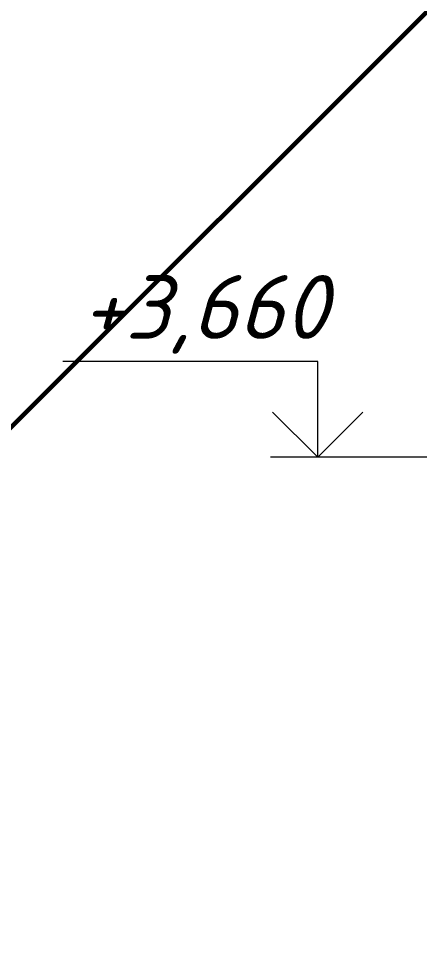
# Model space of a CAD drawing. Header units: millimetres. Extents: x 3914 to 443608, y -156176 to 78197.
# Drawn here: x 432097 to 433354, y -203 to 2733 of the extents above; entities that cross this region are included whole.
import ezdxf

# ---------------------------------------------------------------- set-up
doc = ezdxf.new("R2010")
doc.units = ezdxf.units.MM
for name, color, linetype, lineweight in [('0) клиннинг', 90, 'Continuous', 60), ('G-ANNO-DIMS', 7, 'Continuous', 9), ('G-ANNO-DIMS-1', 7, 'Continuous', 20)]:
    doc.layers.add(name, color=color, linetype=linetype, lineweight=lineweight)
doc.styles.add('ISOCPEUR_I_1', font='isocpeui.ttf', dxfattribs={"height": 230})

# ---------------------------------------------------------------- blocks, each defined once
blk = doc.blocks.new('Высотные отметки - Стрелка_Верх-17668718-АР2_Фасад в А-Г копия 1')
at = {"layer": 'G-ANNO-DIMS'}
for p, q in [((-1028.2, 600), (-1828.2, 600)), ((-1028.2, 300), (-1028.2, 600)), ((-876.6, 300), (-1176.6, 300))]:
    blk.add_line(p, q, dxfattribs=at)
at = {"layer": 'G-ANNO-DIMS-1'}
for q in [(-1169.7, 441.4), (-886.8, 441.4)]:
    blk.add_line((-1028.2, 300), q, dxfattribs=at)

msp = doc.modelspace()

# ---------------------------------------------------------------- linework, layer by layer
at = {"layer": 'G-ANNO-DIMS'}
msp.add_line((433491, 1357.2), (433035.3, 1357.2), dxfattribs=at)

# ---------------------------------------------------------------- block references
msp.add_blockref('Высотные отметки - Стрелка_Верх-17668718-АР2_Фасад в А-Г копия 1', (434063.5, 1057.2), dxfattribs=at)

# ---------------------------------------------------------------- texts
at = {"layer": 'G-ANNO-DIMS', "insert": (432294.7, 1928.5), "char_height": 200, "width": 841.377, "attachment_point": 1, "line_spacing_factor": 1.149209, "style": 'ISOCPEUR_I_1', "bg_fill": 3, "box_fill_scale": 1.25, "bg_fill_color": 256, "bg_fill_true_color": 13158600, "bg_fill_transparency": 0}
msp.add_mtext('+3,660', dxfattribs=at)

# ---------------------------------------------------------------- next in the draw order: hatches: boundary and pattern name
at = {"layer": '0) клиннинг'}
h = msp.add_hatch(dxfattribs=at)
h.set_pattern_fill('ANSI31', color=256, scale=888)
h.paths.add_polyline_path([(437806.4, 11627.2), (427259, 11627.2), (427259, -2302.8), (435034.4, -2302.8), (435034.4, 1357.2), (433414.4, 1357.2), (433409.4, 2718.7), (434034.8, 2718.7), (434024.4, 2482.2), (437806.4, 2482.2)])

doc.saveas('drawing.dxf')
